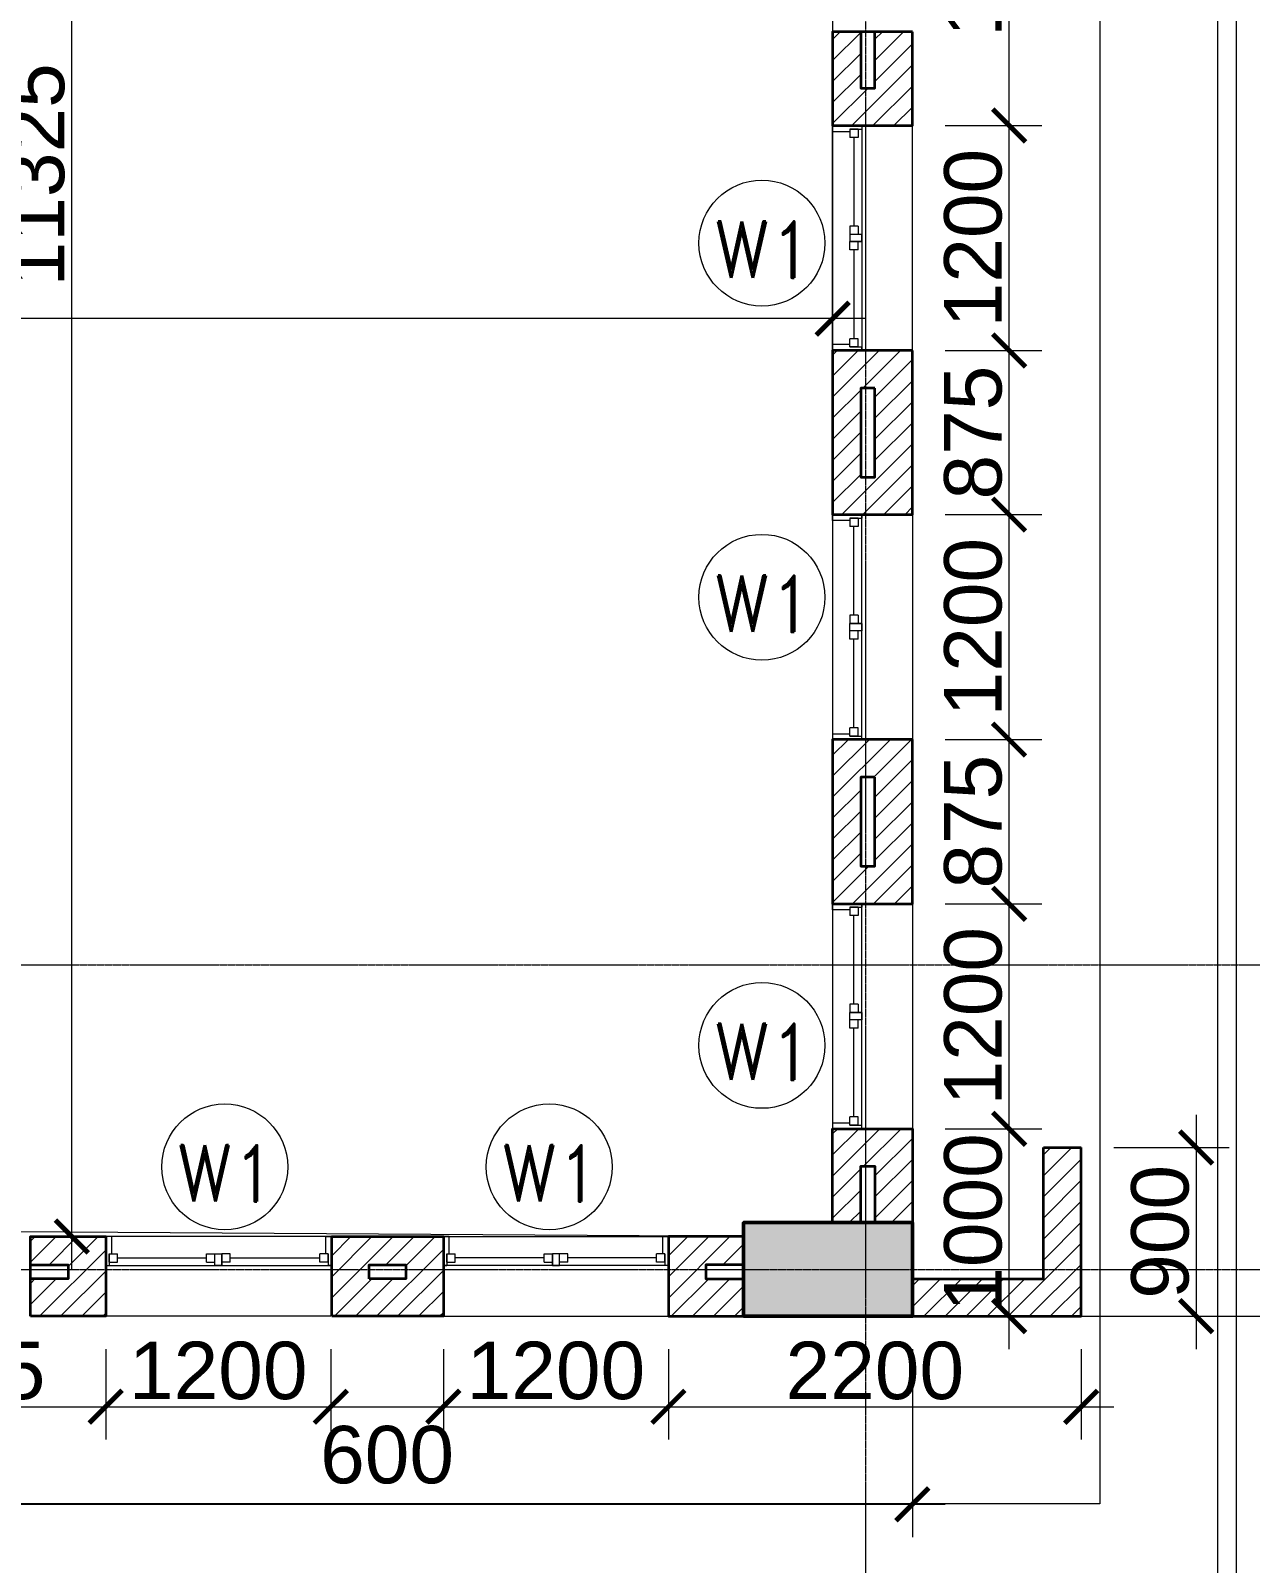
# Model space of a CAD drawing. Header units: millimetres. Extents: x 0 to 147381, y 0 to 170318.
# Drawn here: x 119935 to 126437, y 42970 to 51144 of the extents above; entities that cross this region are included whole.
import ezdxf
from ezdxf.enums import TextEntityAlignment as Align

# ---------------------------------------------------------------- set-up
doc = ezdxf.new("R2010")
doc.units = ezdxf.units.MM
doc.linetypes.add('Center', pattern=[29.999999, 12, -6, 6, -6])
doc.linetypes.add('Grid Line', pattern=[22.225, 12.7, -3.175, 3.175, -3.175])
for name, color, linetype, lineweight in [('AR_STR', 7, 'Continuous', 15), ('AR_WALL_HATCH', 23, 'Continuous', 5), ('ARCH NEW DESIGN STEP HATCH', 21, 'Continuous', 35), ('ARCH PATHWAY', 30, 'Continuous', 13), ('Arch_Dim', 7, 'Continuous', 25), ('Arch_DW_No', 5, 'Continuous', 15), ('ARCH_WALL', 1, 'Continuous', 35), ('Arch_Window', 140, 'Continuous', 9), ('LA- LINE 1', 41, 'Continuous', 25), ('S-GRID', 8, 'Continuous', 9), ('STR COL.', 1, 'Continuous', 50)]:
    doc.layers.add(name, color=color, linetype=linetype, lineweight=lineweight)
for name, color, linetype, lineweight, true_color in [('ARCH RCC HATCH', 253, 'Center', 9, 0x9c9c9c), ('BUILDING LEVEL', 1, 'Continuous', 18, 0xf50000), ('S-COLS_HATCH', 252, 'Continuous', 9, 0x8a8a8a)]:
    doc.layers.add(name, color=color, linetype=linetype, lineweight=lineweight, true_color=true_color)
doc.styles.add('DIM', font='arial.ttf')
doc.styles.add('DIM_100', font='romand.shx', dxfattribs={"width": 0.9})
doc.styles.add('SIZE', font='romans.shx', dxfattribs={"width": 0.75, "height": 200})
doc.dimstyles.new('DIM- 175', dxfattribs={"dimscale": 175, "dimtxt": 1.75, "dimasz": 1, "dimexe": 1, "dimexo": 1, "dimgap": 0.2, "dimtad": 1, "dimdec": 0, "dimrnd": 5, "dimzin": 0, "dimdsep": 46, "dimtxsty": 'DIM', "dimblk": 'ARCHTICK', "dimcen": 0, "dimdle": 1, "dimclrd": 3, "dimclre": 5, "dimclrt": 3, "dimadec": 0, "dimazin": 0, "dimtfac": 1, "dimtdec": 0, "dimtofl": 0, "dimtmove": 2, "dimatfit": 3, "dimfxl": 1, "dimtolj": 1, "dimtzin": 0, "dimlwd": 13, "dimlwe": 15, "dimarcsym": 0})
pattern_1 = [(45, (38875.17, -0.064), (-56.1266, 56.1266), [])]

# ---------------------------------------------------------------- blocks, each defined once
blk = doc.blocks.new('A$C59E872DE')
at = {"layer": 'S-GRID', "linetype": 'Grid Line', "ltscale": 0.5}
for p, q in [((86690, 89720.3), (86690, -4357.6)), ((-6964.1, 1625), (94404.8, 1625)), ((-6964.1, 0), (94404.8, 0))]:
    blk.add_line(p, q, dxfattribs=at)
blk = doc.blocks.new('DW')
at = {"color": 9}
blk.add_circle((0, 0), 671, dxfattribs=at)
at = {"style": 'SIZE', "width": 0.8}
blk.add_attdef('W7', text='', height=500, dxfattribs=at).set_placement((5, -289), align=Align.CENTER)
blk = doc.blocks.new('A$C67F13116')
at = {"layer": 'AR_WALL_HATCH', "ltscale": 500}
h = blk.add_hatch(dxfattribs=at)
h.set_pattern_fill('ANSI31', color=256, scale=25)
h.set_pattern_definition(pattern_1)
h.paths.add_polyline_path([(38875.2, 6849.9), (38675.2, 6849.9), (38675.2, 6549.9), (38600.2, 6549.9), (38600.2, 6849.9), (38450.2, 6849.9), (38450.2, 6349.9), (38875.2, 6349.9)])
h = blk.add_hatch(dxfattribs=at)
h.set_pattern_fill('ANSI31', color=256, scale=25)
h.set_pattern_definition(pattern_1)
h.paths.add_polyline_path([(38875.2, 5149.9), (38450.2, 5149.9), (38450.2, 4274.9), (38875.2, 4274.9)])
h.paths.add_polyline_path([(38675.2, 4949.9), (38675.2, 4474.9), (38600.2, 4474.9), (38600.2, 4949.9)], flags=16)
h = blk.add_hatch(dxfattribs=at)
h.set_pattern_fill('ANSI31', color=256, scale=25)
h.set_pattern_definition(pattern_1)
h.paths.add_polyline_path([(38875.2, 3074.9), (38450.2, 3074.9), (38450.2, 2199.9), (38875.2, 2199.9)])
h.paths.add_polyline_path([(38675.2, 2399.9), (38600.2, 2399.9), (38600.2, 2874.9), (38675.2, 2874.9)], flags=16)
h = blk.add_hatch(dxfattribs=at)
h.set_pattern_fill('ANSI31', color=256, scale=25)
h.set_pattern_definition(pattern_1)
h.paths.add_polyline_path([(38875.2, 999.9), (38450.2, 999.9), (38450.2, 499.9), (38600.2, 499.9), (38600.2, 799.9), (38675.2, 799.9), (38675.2, 499.9), (38875.2, 499.9)])
h = blk.add_hatch(dxfattribs=at)
h.set_pattern_fill('ANSI31', color=256, scale=25)
h.set_pattern_definition(pattern_1)
h.paths.add_polyline_path([(39775.2, 899.9), (39575.2, 899.9), (39575.2, 199.9), (38875.2, 199.9), (38875.2, -0.1), (39775.2, -0.1)])
h = blk.add_hatch(dxfattribs=at)
h.set_pattern_fill('ANSI31', color=256, scale=25)
h.set_pattern_definition(pattern_1)
h.paths.add_polyline_path([(34575.2, 424.9), (34175.2, 424.9), (34175.2, 274.9), (34375.2, 274.9), (34375.2, 199.9), (34175.2, 199.9), (34175.2, -0.1), (34575.2, -0.1)])
h = blk.add_hatch(dxfattribs=at)
h.set_pattern_fill('ANSI31', color=256, scale=25)
h.set_pattern_definition(pattern_1)
h.paths.add_polyline_path([(36375.2, 424.9), (35780.2, 424.9), (35780.2, -0.1), (36375.2, -0.1)])
h.paths.add_polyline_path([(36175.2, 199.9), (35980.2, 199.9), (35980.2, 274.9), (36175.2, 274.9)], flags=16)
h = blk.add_hatch(dxfattribs=at)
h.set_pattern_fill('ANSI31', color=256, scale=25)
h.set_pattern_definition(pattern_1)
h.paths.add_polyline_path([(37975.2, 199.9), (37775.2, 199.9), (37775.2, 274.9), (37975.2, 274.9), (37975.2, 424.9), (37575.2, 424.9), (37575.2, -0.1), (37975.2, -0.1)])
at = {"layer": 'ARCH_WALL'}
for points in [[(38875, 6850), (38450, 6850), (38450, 6350), (38875, 6350)], [(38675, 6850), (38600, 6850), (38600, 6550), (38675, 6550)], [(38875, 5150), (38450, 5150), (38450, 4275), (38875, 4275)], [(38675, 4950), (38600, 4950), (38600, 4475), (38675, 4475)], [(38875, 3075), (38450, 3075), (38450, 2200), (38875, 2200)], [(38675, 2875), (38600, 2875), (38600, 2400), (38675, 2400)], [(38875, 500), (38450, 500), (38450, 1000), (38875, 1000)], [(38675, 500), (38600, 500), (38600, 800), (38675, 800)], [(34175, 0), (34175, 425), (34575, 425), (34575, 0)], [(35780, 0), (35780, 425), (36375, 425), (36375, 0)], [(37975, 0), (37975, 425), (37575, 425), (37575, 0)], [(34175, 200), (34175, 275), (34375, 275), (34375, 200)], [(35980, 200), (35980, 275), (36175, 275), (36175, 200)], [(37975, 200), (37975, 275), (37775, 275), (37775, 200)]]:
    blk.add_lwpolyline(points, close=True, dxfattribs=at)
for points in [[(38875, 0), (39775, 0), (39775, 900)], [(38875, 200), (39575, 200), (39575, 900)], [(39575, 900), (39775, 900)]]:
    blk.add_lwpolyline(points, dxfattribs=at)
at = {"layer": 'Arch_Window'}
for p, q in [((38450, 5150), (38450, 6350)), ((38450, 6318.3), (38450, 6350)), ((38450, 6318.3), (38541.6, 6318.3)), ((38541.6, 6331), (38541.6, 6286.5)), ((38586, 6331), (38541.6, 6331)), ((38541.6, 6331), (38541.6, 6318.3)), ((38541.6, 6331), (38605, 6331)), ((38586, 6331), (38586, 6286.5)), ((38605, 6350), (38605, 5150)), ((38875, 5150), (38875, 6350)), ((38586, 6286.5), (38541.6, 6286.5)), ((38563.8, 6286.5), (38563.8, 5813.5)), ((38541.6, 5813.5), (38541.6, 5769.1)), ((38586, 5813.5), (38541.6, 5813.5)), ((38586, 5813.5), (38586, 5769.1)), ((38586, 5769.1), (38541.6, 5769.1)), ((38541.6, 5769.1), (38541.6, 5731)), ((38605.1, 5769.1), (38541.6, 5769.1)), ((38541.6, 5769.1), (38541.6, 5731)), ((38605.1, 5769.1), (38541.6, 5769.1)), ((38541.6, 5769.1), (38541.6, 5769.1)), ((38541.6, 5769.1), (38541.6, 5731)), ((38605.1, 5769.1), (38541.6, 5769.1)), ((38586, 5731), (38541.6, 5731)), ((38541.6, 5686.5), (38541.6, 5731)), ((38605.1, 5731), (38541.6, 5731)), ((38541.6, 5731), (38605.1, 5731)), ((38541.6, 5731), (38541.6, 5731)), ((38605.1, 5731), (38541.6, 5731)), ((38586, 5686.5), (38586, 5731)), ((38605.1, 5769.1), (38605.1, 5731)), ((38605.1, 5731), (38605.1, 5769.1)), ((38605.1, 5731), (38605.1, 5769.1)), ((38605.1, 5769.1), (38605.1, 5769.1)), ((38605.1, 5731), (38605.1, 5731)), ((38586, 5686.5), (38541.6, 5686.5)), ((38563.8, 5686.5), (38563.8, 5213.5)), ((38450, 5181.8), (38450, 5150)), ((38541.6, 5181.8), (38450, 5181.8)), ((38586, 5213.5), (38541.6, 5213.5)), ((38541.6, 5169.1), (38541.6, 5213.5)), ((38586, 5169.1), (38541.6, 5169.1)), ((38541.6, 5169.1), (38605, 5169.1)), ((38586, 5169.1), (38586, 5213.5)), ((38605, 5150), (38605, 5169.1)), ((38450, 4275), (38450, 3075)), ((38450, 4243.3), (38450, 4275)), ((38541.6, 4256), (38541.6, 4211.5)), ((38586, 4256), (38541.6, 4256)), ((38541.6, 4256), (38605, 4256)), ((38586, 4256), (38586, 4211.5)), ((38605, 3075), (38605, 4275)), ((38605, 4275), (38605, 4256)), ((38875, 4275), (38875, 3075)), ((38541.6, 4243.3), (38450, 4243.3)), ((38586, 4211.5), (38541.6, 4211.5)), ((38563.8, 3738.5), (38563.8, 4211.5)), ((38541.6, 3738.5), (38541.6, 3694.1)), ((38586, 3738.5), (38541.6, 3738.5)), ((38586, 3694.1), (38541.6, 3694.1)), ((38605.1, 3694.1), (38541.6, 3694.1)), ((38541.6, 3656), (38541.6, 3694.1)), ((38541.6, 3656), (38541.6, 3694.1)), ((38541.6, 3694.1), (38605.1, 3694.1)), ((38541.6, 3656), (38541.6, 3694.1)), ((38541.6, 3694.1), (38541.6, 3694.1)), ((38605.1, 3694.1), (38541.6, 3694.1)), ((38586, 3738.5), (38586, 3694.1)), ((38605.1, 3656), (38605.1, 3694.1)), ((38605.1, 3694.1), (38605.1, 3656)), ((38605.1, 3694.1), (38605.1, 3694.1)), ((38605.1, 3694.1), (38605.1, 3656)), ((38586, 3656), (38541.6, 3656)), ((38541.6, 3611.5), (38541.6, 3656)), ((38605.1, 3656), (38541.6, 3656)), ((38605.1, 3656), (38541.6, 3656)), ((38541.6, 3656), (38541.6, 3656)), ((38605.1, 3656), (38541.6, 3656)), ((38586, 3611.5), (38541.6, 3611.5)), ((38563.8, 3138.5), (38563.8, 3611.5)), ((38586, 3611.5), (38586, 3656)), ((38605.1, 3656), (38605.1, 3656)), ((38450, 3106.8), (38450, 3075)), ((38450, 3106.8), (38541.6, 3106.8)), ((38586, 3138.5), (38541.6, 3138.5)), ((38541.6, 3094.1), (38541.6, 3138.5)), ((38541.6, 3094.1), (38541.6, 3106.8)), ((38586, 3094.1), (38586, 3138.5)), ((38586, 3094.1), (38541.6, 3094.1)), ((38541.6, 3094.1), (38605, 3094.1)), ((38450, 2200), (38450, 1000)), ((38450, 2168.3), (38450, 2200)), ((38541.6, 2168.3), (38450, 2168.3)), ((38541.6, 2181), (38541.6, 2136.5)), ((38586, 2181), (38541.6, 2181)), ((38541.6, 2181), (38605, 2181)), ((38586, 2136.5), (38541.6, 2136.5)), ((38563.8, 1663.5), (38563.8, 2136.5)), ((38586, 2181), (38586, 2136.5)), ((38605, 1000), (38605, 2200)), ((38605, 2200), (38605, 2181)), ((38875, 2200), (38875, 1000)), ((38541.6, 1663.5), (38541.6, 1619.1)), ((38586, 1663.5), (38541.6, 1663.5)), ((38586, 1663.5), (38586, 1619.1)), ((38586, 1619.1), (38541.6, 1619.1)), ((38605.1, 1619.1), (38541.6, 1619.1)), ((38541.6, 1581), (38541.6, 1619.1)), ((38541.6, 1581), (38541.6, 1619.1)), ((38541.6, 1619.1), (38605.1, 1619.1)), ((38541.6, 1581), (38541.6, 1619.1)), ((38541.6, 1619.1), (38541.6, 1619.1)), ((38605.1, 1619.1), (38541.6, 1619.1)), ((38586, 1581), (38541.6, 1581)), ((38541.6, 1536.5), (38541.6, 1581)), ((38605.1, 1581), (38541.6, 1581)), ((38605.1, 1581), (38541.6, 1581)), ((38541.6, 1581), (38541.6, 1581)), ((38605.1, 1581), (38541.6, 1581)), ((38586, 1536.5), (38586, 1581)), ((38605.1, 1581), (38605.1, 1619.1)), ((38605.1, 1619.1), (38605.1, 1581)), ((38605.1, 1619.1), (38605.1, 1619.1)), ((38605.1, 1619.1), (38605.1, 1581)), ((38605.1, 1581), (38605.1, 1581)), ((38586, 1536.5), (38541.6, 1536.5)), ((38563.8, 1063.5), (38563.8, 1536.5)), ((38586, 1063.5), (38541.6, 1063.5)), ((38541.6, 1019.1), (38541.6, 1063.5)), ((38586, 1019.1), (38586, 1063.5)), ((38450, 1031.8), (38450, 1000)), ((38450, 1031.8), (38541.6, 1031.8)), ((38541.6, 1019.1), (38541.6, 1031.8)), ((38586, 1019.1), (38541.6, 1019.1)), ((38541.6, 1019.1), (38605, 1019.1)), ((35775, 425), (34575, 425)), ((34606.8, 425), (34575, 425)), ((34606.8, 425), (34606.8, 333.5)), ((35748.3, 425), (35780, 425)), ((35748.3, 333.5), (35748.3, 425)), ((36375, 425), (37575, 425)), ((36406.8, 425), (36375, 425)), ((36406.8, 333.5), (36406.8, 425)), ((37543.3, 425), (37575, 425)), ((37543.3, 425), (37543.3, 333.5)), ((34594.1, 333.5), (34638.5, 333.5)), ((34594.1, 289), (34594.1, 333.5)), ((34594.1, 333.5), (34606.8, 333.5)), ((34594.1, 333.5), (34594.1, 270)), ((34638.5, 289), (34638.5, 333.5)), ((35111.5, 333.5), (35156, 333.5)), ((35111.5, 289), (35111.5, 333.5)), ((35156, 289), (35156, 333.5)), ((35156, 333.5), (35194.1, 333.5)), ((35156, 270), (35156, 333.5)), ((35156, 333.5), (35194.1, 333.5)), ((35156, 270), (35156, 333.5)), ((35156, 333.5), (35156, 333.5)), ((35156, 333.5), (35194.1, 333.5)), ((35156, 270), (35156, 333.5)), ((35194.1, 289), (35194.1, 333.5)), ((35238.5, 333.5), (35194.1, 333.5)), ((35194.1, 270), (35194.1, 333.5)), ((35194.1, 333.5), (35194.1, 270)), ((35194.1, 333.5), (35194.1, 333.5)), ((35194.1, 270), (35194.1, 333.5)), ((35238.5, 289), (35238.5, 333.5)), ((35716.5, 289), (35716.5, 333.5)), ((35761, 333.5), (35716.5, 333.5)), ((35761, 289), (35761, 333.5)), ((35761, 333.5), (35761, 270)), ((36394.1, 333.5), (36438.5, 333.5)), ((36394.1, 289), (36394.1, 333.5)), ((36394.1, 333.5), (36394.1, 270)), ((36438.5, 289), (36438.5, 333.5)), ((36911.5, 333.5), (36956, 333.5)), ((36911.5, 289), (36911.5, 333.5)), ((36956, 289), (36956, 333.5)), ((36956, 270), (36956, 333.5)), ((36994.1, 333.5), (36956, 333.5)), ((36994.1, 333.5), (36956, 333.5)), ((36956, 333.5), (36956, 270)), ((36994.1, 333.5), (36956, 333.5)), ((36956, 333.5), (36956, 333.5)), ((36956, 270), (36956, 333.5)), ((36994.1, 289), (36994.1, 333.5)), ((37038.5, 333.5), (36994.1, 333.5)), ((36994.1, 270), (36994.1, 333.5)), ((36994.1, 270), (36994.1, 333.5)), ((36994.1, 333.5), (36994.1, 333.5)), ((36994.1, 270), (36994.1, 333.5)), ((37038.5, 289), (37038.5, 333.5)), ((37511.5, 289), (37511.5, 333.5)), ((37556, 333.5), (37511.5, 333.5)), ((37556, 333.5), (37543.3, 333.5)), ((37556, 289), (37556, 333.5)), ((37556, 333.5), (37556, 270)), ((34575, 270), (35775, 270)), ((34594.1, 289), (34638.5, 289)), ((34638.5, 311.2), (35111.5, 311.2)), ((35111.5, 289), (35156, 289)), ((35156, 270), (35194.1, 270)), ((35194.1, 270), (35156, 270)), ((35194.1, 270), (35156, 270)), ((35156, 270), (35156, 270)), ((35238.5, 289), (35194.1, 289)), ((35194.1, 270), (35194.1, 270)), ((35238.5, 311.2), (35711.5, 311.2)), ((35761, 289), (35716.5, 289)), ((35780, 270), (35761, 270)), ((37575, 270), (36375, 270)), ((36375, 270), (36394.1, 270)), ((36394.1, 289), (36438.5, 289)), ((36911.5, 311.2), (36438.5, 311.2)), ((36911.5, 289), (36956, 289)), ((36994.1, 270), (36956, 270)), ((36956, 270), (36994.1, 270)), ((36956, 270), (36956, 270)), ((36956, 270), (36994.1, 270)), ((37038.5, 289), (36994.1, 289)), ((36994.1, 270), (36994.1, 270)), ((37511.5, 311.2), (37038.5, 311.2)), ((37556, 289), (37511.5, 289)), ((35775, 0), (34575, 0)), ((36375, 0), (37575, 0))]:
    blk.add_line(p, q, dxfattribs=at)
blk = doc.blocks.new('_ArchTick')
at = {"color": 0, "linetype": 'ByBlock', "const_width": 0.15}
blk.add_lwpolyline([(-0.5, -0.5), (0.5, 0.5)], dxfattribs=at)
blk = doc.blocks.new('*D463')
at = {"layer": 'Arch_Dim', "color": 5, "lineweight": 15, "transparency": 16777216}
for p, q in [((111634.7, 44113), (111634.7, 43110.1)), ((124634.7, 44113), (124634.7, 43110.1))]:
    blk.add_line(p, q, dxfattribs=at)
at = {"layer": 'Arch_Dim', "color": 3, "lineweight": 13, "transparency": 16777216}
blk.add_line((111459.7, 43285.1), (124809.7, 43285.1), dxfattribs=at)
at = {"layer": 'Defpoints', "color": 0, "linetype": 'Continuous', "transparency": 16777216}
for p in [(111634.7, 44288), (124634.7, 44288), (124634.7, 43285.1)]:
    blk.add_point(p, dxfattribs=at)
at = {"layer": 'Arch_Dim', "color": 3, "linetype": 'Continuous', "lineweight": 13, "transparency": 16777216, "xscale": 175, "yscale": 175, "zscale": 175, "rotation": 180}
blk.add_blockref('_ArchTick', (111634.7, 43285.1), dxfattribs=at)
at = {"layer": 'Arch_Dim', "color": 3, "linetype": 'Continuous', "lineweight": 13, "transparency": 16777216, "xscale": 175, "yscale": 175, "zscale": 175}
blk.add_blockref('_ArchTick', (124634.7, 43285.1), dxfattribs=at)
at = {"layer": 'Arch_Dim', "color": 3, "linetype": 'Continuous', "transparency": 16777216, "insert": (118134.7, 43476.6), "char_height": 306.25, "attachment_point": 5, "style": 'DIM'}
blk.add_mtext('\\A1;13000', dxfattribs=at)
blk = doc.blocks.new('*D480')
at = {"layer": 'Arch_Dim', "color": 3, "lineweight": 13, "transparency": 16777216}
blk.add_line((120154.2, 44538), (120154.2, 56213), dxfattribs=at)
at = {"layer": 'Arch_Dim', "color": 5, "lineweight": 15, "transparency": 16777216}
for p, q in [((120759.7, 56038), (119979.2, 56038)), ((120759.7, 44713), (119979.2, 44713))]:
    blk.add_line(p, q, dxfattribs=at)
at = {"layer": 'Defpoints', "color": 0, "linetype": 'Continuous', "transparency": 16777216}
for p in [(120154.2, 56038), (120934.7, 56038), (120934.7, 44713)]:
    blk.add_point(p, dxfattribs=at)
at = {"layer": 'Arch_Dim', "color": 3, "linetype": 'Continuous', "lineweight": 13, "transparency": 16777216, "xscale": 175, "yscale": 175, "zscale": 175}
for p, rotation in [((120154.2, 56038), 90), ((120154.2, 44713), 270)]:
    blk.add_blockref('_ArchTick', p, dxfattribs=dict(at, rotation=rotation))
at = {"layer": 'Arch_Dim', "color": 3, "linetype": 'Continuous', "transparency": 16777216, "insert": (119962.7, 50375.5), "char_height": 306.25, "attachment_point": 5, "rotation": 90, "style": 'DIM'}
blk.add_mtext('\\A1;11325', dxfattribs=at)
blk = doc.blocks.new('*D481')
at = {"layer": 'Arch_Dim', "color": 5, "lineweight": 15, "transparency": 16777216}
for p, q in [((101709.7, 49175.5), (101709.7, 49783.6)), ((124209.7, 49175.5), (124209.7, 49783.6))]:
    blk.add_line(p, q, dxfattribs=at)
at = {"layer": 'Arch_Dim', "color": 3, "lineweight": 13, "transparency": 16777216}
blk.add_line((124384.7, 49608.6), (101534.7, 49608.6), dxfattribs=at)
at = {"layer": 'Defpoints', "color": 0, "linetype": 'Continuous', "transparency": 16777216}
for p in [(101709.7, 49608.6), (101709.7, 49000.5), (124209.7, 49000.5)]:
    blk.add_point(p, dxfattribs=at)
at = {"layer": 'Arch_Dim', "color": 3, "linetype": 'Continuous', "lineweight": 13, "transparency": 16777216, "xscale": 175, "yscale": 175, "zscale": 175, "rotation": 180}
blk.add_blockref('_ArchTick', (101709.7, 49608.6), dxfattribs=at)
at = {"layer": 'Arch_Dim', "color": 3, "linetype": 'Continuous', "lineweight": 13, "transparency": 16777216, "xscale": 175, "yscale": 175, "zscale": 175}
blk.add_blockref('_ArchTick', (124209.7, 49608.6), dxfattribs=at)
at = {"layer": 'Arch_Dim', "color": 3, "linetype": 'Continuous', "transparency": 16777216, "insert": (112959.7, 49799.9), "char_height": 306.25, "attachment_point": 5, "style": 'DIM'}
blk.add_mtext('\\A1;22500', dxfattribs=at)
blk = doc.blocks.new('*D485')
at = {"layer": 'Arch_Dim', "color": 3, "lineweight": 13, "transparency": 16777216}
blk.add_line((126870.1, 60162.5), (126870.1, 44113), dxfattribs=at)
at = {"layer": 'Arch_Dim', "color": 5, "lineweight": 15, "transparency": 16777216}
for p, q in [((124809.7, 59987.5), (127045.1, 59987.5)), ((124809.7, 44288), (127045.1, 44288))]:
    blk.add_line(p, q, dxfattribs=at)
at = {"layer": 'Defpoints', "color": 0, "linetype": 'Continuous', "transparency": 16777216}
for p in [(124634.7, 59987.5), (124634.7, 44288), (126870.1, 44288)]:
    blk.add_point(p, dxfattribs=at)
at = {"layer": 'Arch_Dim', "color": 3, "linetype": 'Continuous', "lineweight": 13, "transparency": 16777216, "xscale": 175, "yscale": 175, "zscale": 175}
for p, rotation in [((126870.1, 59987.5), 90), ((126870.1, 44288), 270)]:
    blk.add_blockref('_ArchTick', p, dxfattribs=dict(at, rotation=rotation))
at = {"layer": 'Arch_Dim', "color": 3, "linetype": 'Continuous', "transparency": 16777216, "insert": (126678.7, 52137.7), "char_height": 306.25, "attachment_point": 5, "rotation": 90, "style": 'DIM'}
blk.add_mtext('\\A1;15700', dxfattribs=at)
blk = doc.blocks.new('A$C38A24FCE')
at = {"layer": 'S-COLS_HATCH'}
blk.add_hatch(color=256, dxfattribs=at).paths.add_polyline_path([(-650, -1875), (-650, -1375), (250, -1375), (250, -1875)], flags=0)
at = {"layer": 'STR COL.'}
blk.add_lwpolyline([(-650, -1875), (-650, -1375), (250, -1375), (250, -1875)], close=True, dxfattribs=at)
blk = doc.blocks.new('*D716')
at = {"layer": 'Arch_Dim', "color": 5, "lineweight": 15, "transparency": 16777216}
for p, q in [((118739.7, 44113), (118739.7, 43630.6)), ((120334.7, 44113), (120334.7, 43630.6))]:
    blk.add_line(p, q, dxfattribs=at)
at = {"layer": 'Arch_Dim', "color": 3, "lineweight": 13, "transparency": 16777216}
blk.add_line((118564.7, 43805.6), (120509.7, 43805.6), dxfattribs=at)
at = {"layer": 'Defpoints', "color": 0, "linetype": 'Continuous', "transparency": 16777216}
for p in [(118739.7, 44288), (120334.7, 44288), (120334.7, 43805.6)]:
    blk.add_point(p, dxfattribs=at)
at = {"layer": 'Arch_Dim', "color": 3, "linetype": 'Continuous', "lineweight": 13, "transparency": 16777216, "xscale": 175, "yscale": 175, "zscale": 175, "rotation": 180}
blk.add_blockref('_ArchTick', (118739.7, 43805.6), dxfattribs=at)
at = {"layer": 'Arch_Dim', "color": 3, "linetype": 'Continuous', "lineweight": 13, "transparency": 16777216, "xscale": 175, "yscale": 175, "zscale": 175}
blk.add_blockref('_ArchTick', (120334.7, 43805.6), dxfattribs=at)
at = {"layer": 'Arch_Dim', "color": 3, "linetype": 'Continuous', "transparency": 16777216, "insert": (119537.2, 43997), "char_height": 306.25, "attachment_point": 5, "style": 'DIM'}
blk.add_mtext('\\A1;1595', dxfattribs=at)
blk = doc.blocks.new('*D717')
at = {"layer": 'Arch_Dim', "color": 5, "lineweight": 15, "transparency": 16777216}
for p, q in [((120334.7, 44113), (120334.7, 43630.6)), ((121534.7, 44113), (121534.7, 43630.6))]:
    blk.add_line(p, q, dxfattribs=at)
at = {"layer": 'Arch_Dim', "color": 3, "lineweight": 13, "transparency": 16777216}
blk.add_line((120159.7, 43805.6), (121709.7, 43805.6), dxfattribs=at)
at = {"layer": 'Defpoints', "color": 0, "linetype": 'Continuous', "transparency": 16777216}
for p in [(120334.7, 44288), (121534.7, 44288), (121534.7, 43805.6)]:
    blk.add_point(p, dxfattribs=at)
at = {"layer": 'Arch_Dim', "color": 3, "linetype": 'Continuous', "lineweight": 13, "transparency": 16777216, "xscale": 175, "yscale": 175, "zscale": 175, "rotation": 180}
blk.add_blockref('_ArchTick', (120334.7, 43805.6), dxfattribs=at)
at = {"layer": 'Arch_Dim', "color": 3, "linetype": 'Continuous', "lineweight": 13, "transparency": 16777216, "xscale": 175, "yscale": 175, "zscale": 175}
blk.add_blockref('_ArchTick', (121534.7, 43805.6), dxfattribs=at)
at = {"layer": 'Arch_Dim', "color": 3, "linetype": 'Continuous', "transparency": 16777216, "insert": (120934.7, 43997), "char_height": 306.25, "attachment_point": 5, "style": 'DIM'}
blk.add_mtext('\\A1;1200', dxfattribs=at)
blk = doc.blocks.new('*D718')
at = {"layer": 'Arch_Dim', "color": 5, "lineweight": 15, "transparency": 16777216}
for p, q in [((121534.7, 44113), (121534.7, 43630.6)), ((122134.7, 44113), (122134.7, 43630.6))]:
    blk.add_line(p, q, dxfattribs=at)
at = {"layer": 'Arch_Dim', "color": 3, "lineweight": 13, "transparency": 16777216}
blk.add_line((121359.7, 43805.6), (122309.7, 43805.6), dxfattribs=at)
at = {"layer": 'Defpoints', "color": 0, "linetype": 'Continuous', "transparency": 16777216}
for p in [(121534.7, 44288), (122134.7, 44288), (122134.7, 43805.6)]:
    blk.add_point(p, dxfattribs=at)
at = {"layer": 'Arch_Dim', "color": 3, "linetype": 'Continuous', "lineweight": 13, "transparency": 16777216, "xscale": 175, "yscale": 175, "zscale": 175, "rotation": 180}
blk.add_blockref('_ArchTick', (121534.7, 43805.6), dxfattribs=at)
at = {"layer": 'Arch_Dim', "color": 3, "linetype": 'Continuous', "lineweight": 13, "transparency": 16777216, "xscale": 175, "yscale": 175, "zscale": 175}
blk.add_blockref('_ArchTick', (122134.7, 43805.6), dxfattribs=at)
at = {"layer": 'Arch_Dim', "color": 3, "linetype": 'Continuous', "transparency": 16777216, "insert": (121834.7, 43547.9), "char_height": 306.25, "attachment_point": 5, "style": 'DIM'}
blk.add_mtext('\\A1;600', dxfattribs=at)
blk = doc.blocks.new('*D719')
at = {"layer": 'Arch_Dim', "color": 5, "lineweight": 15, "transparency": 16777216}
for p, q in [((122134.7, 44113), (122134.7, 43630.6)), ((123334.7, 44113), (123334.7, 43630.6))]:
    blk.add_line(p, q, dxfattribs=at)
at = {"layer": 'Arch_Dim', "color": 3, "lineweight": 13, "transparency": 16777216}
blk.add_line((121959.7, 43805.6), (123509.7, 43805.6), dxfattribs=at)
at = {"layer": 'Defpoints', "color": 0, "linetype": 'Continuous', "transparency": 16777216}
for p in [(122134.7, 44288), (123334.7, 44288), (123334.7, 43805.6)]:
    blk.add_point(p, dxfattribs=at)
at = {"layer": 'Arch_Dim', "color": 3, "linetype": 'Continuous', "lineweight": 13, "transparency": 16777216, "xscale": 175, "yscale": 175, "zscale": 175, "rotation": 180}
blk.add_blockref('_ArchTick', (122134.7, 43805.6), dxfattribs=at)
at = {"layer": 'Arch_Dim', "color": 3, "linetype": 'Continuous', "lineweight": 13, "transparency": 16777216, "xscale": 175, "yscale": 175, "zscale": 175}
blk.add_blockref('_ArchTick', (123334.7, 43805.6), dxfattribs=at)
at = {"layer": 'Arch_Dim', "color": 3, "linetype": 'Continuous', "transparency": 16777216, "insert": (122734.7, 43997), "char_height": 306.25, "attachment_point": 5, "style": 'DIM'}
blk.add_mtext('\\A1;1200', dxfattribs=at)
blk = doc.blocks.new('*D720')
at = {"layer": 'Arch_Dim', "color": 5, "lineweight": 15, "transparency": 16777216}
for p, q in [((123334.7, 44113), (123334.7, 43630.6)), ((125534.7, 44113), (125534.7, 43630.6))]:
    blk.add_line(p, q, dxfattribs=at)
at = {"layer": 'Arch_Dim', "color": 3, "lineweight": 13, "transparency": 16777216}
blk.add_line((123159.7, 43805.6), (125709.7, 43805.6), dxfattribs=at)
at = {"layer": 'Defpoints', "color": 0, "linetype": 'Continuous', "transparency": 16777216}
for p in [(123334.7, 44288), (125534.7, 44288), (125534.7, 43805.6)]:
    blk.add_point(p, dxfattribs=at)
at = {"layer": 'Arch_Dim', "color": 3, "linetype": 'Continuous', "lineweight": 13, "transparency": 16777216, "xscale": 175, "yscale": 175, "zscale": 175, "rotation": 180}
blk.add_blockref('_ArchTick', (123334.7, 43805.6), dxfattribs=at)
at = {"layer": 'Arch_Dim', "color": 3, "linetype": 'Continuous', "lineweight": 13, "transparency": 16777216, "xscale": 175, "yscale": 175, "zscale": 175}
blk.add_blockref('_ArchTick', (125534.7, 43805.6), dxfattribs=at)
at = {"layer": 'Arch_Dim', "color": 3, "linetype": 'Continuous', "transparency": 16777216, "insert": (124434.7, 43997), "char_height": 306.25, "attachment_point": 5, "style": 'DIM'}
blk.add_mtext('\\A1;2200', dxfattribs=at)
blk = doc.blocks.new('*D732')
at = {"layer": 'BUILDING LEVEL', "color": 3, "lineweight": 13, "transparency": 16777216}
blk.add_line((125150.8, 44113), (125150.8, 45463), dxfattribs=at)
at = {"layer": 'BUILDING LEVEL', "color": 5, "lineweight": 15, "transparency": 16777216}
for p, q in [((124809.7, 45288), (125325.8, 45288)), ((124809.7, 44288), (125325.8, 44288))]:
    blk.add_line(p, q, dxfattribs=at)
at = {"layer": 'Defpoints', "color": 0, "linetype": 'Continuous', "transparency": 16777216}
for p in [(124634.7, 45288), (125150.8, 45288), (124634.7, 44288)]:
    blk.add_point(p, dxfattribs=at)
at = {"layer": 'BUILDING LEVEL', "color": 3, "linetype": 'Continuous', "lineweight": 13, "transparency": 16777216, "xscale": 175, "yscale": 175, "zscale": 175}
for p, rotation in [((125150.8, 45288), 90), ((125150.8, 44288), 270)]:
    blk.add_blockref('_ArchTick', p, dxfattribs=dict(at, rotation=rotation))
at = {"layer": 'BUILDING LEVEL', "color": 3, "linetype": 'Continuous', "transparency": 16777216, "insert": (124959.5, 44788), "char_height": 306.25, "attachment_point": 5, "rotation": 90, "style": 'DIM'}
blk.add_mtext('\\A1;1000', dxfattribs=at)
blk = doc.blocks.new('*D733')
at = {"layer": 'BUILDING LEVEL', "color": 3, "lineweight": 13, "transparency": 16777216}
blk.add_line((126147.9, 45363), (126147.9, 44113), dxfattribs=at)
at = {"layer": 'BUILDING LEVEL', "color": 5, "lineweight": 15, "transparency": 16777216}
for p, q in [((125709.7, 45188), (126322.9, 45188)), ((125709.7, 44288), (126322.9, 44288))]:
    blk.add_line(p, q, dxfattribs=at)
at = {"layer": 'Defpoints', "color": 0, "linetype": 'Continuous', "transparency": 16777216}
for p in [(125534.7, 45188), (125534.7, 44288), (126147.9, 44288)]:
    blk.add_point(p, dxfattribs=at)
at = {"layer": 'BUILDING LEVEL', "color": 3, "linetype": 'Continuous', "lineweight": 13, "transparency": 16777216, "xscale": 175, "yscale": 175, "zscale": 175}
for p, rotation in [((126147.9, 45188), 90), ((126147.9, 44288), 270)]:
    blk.add_blockref('_ArchTick', p, dxfattribs=dict(at, rotation=rotation))
at = {"layer": 'BUILDING LEVEL', "color": 3, "linetype": 'Continuous', "transparency": 16777216, "insert": (125956.5, 44738), "char_height": 306.25, "attachment_point": 5, "rotation": 90, "style": 'DIM'}
blk.add_mtext('\\A1;900', dxfattribs=at)
blk = doc.blocks.new('*D734')
at = {"layer": 'BUILDING LEVEL', "color": 3, "lineweight": 13, "transparency": 16777216}
blk.add_line((125150.8, 45113), (125150.8, 46663), dxfattribs=at)
at = {"layer": 'BUILDING LEVEL', "color": 5, "lineweight": 15, "transparency": 16777216}
for p, q in [((124809.7, 46488), (125325.8, 46488)), ((124809.7, 45288), (125325.8, 45288))]:
    blk.add_line(p, q, dxfattribs=at)
at = {"layer": 'Defpoints', "color": 0, "linetype": 'Continuous', "transparency": 16777216}
for p in [(124634.7, 46488), (125150.8, 46488), (124634.7, 45288)]:
    blk.add_point(p, dxfattribs=at)
at = {"layer": 'BUILDING LEVEL', "color": 3, "linetype": 'Continuous', "lineweight": 13, "transparency": 16777216, "xscale": 175, "yscale": 175, "zscale": 175}
for p, rotation in [((125150.8, 46488), 90), ((125150.8, 45288), 270)]:
    blk.add_blockref('_ArchTick', p, dxfattribs=dict(at, rotation=rotation))
at = {"layer": 'BUILDING LEVEL', "color": 3, "linetype": 'Continuous', "transparency": 16777216, "insert": (124959.5, 45888), "char_height": 306.25, "attachment_point": 5, "rotation": 90, "style": 'DIM'}
blk.add_mtext('\\A1;1200', dxfattribs=at)
blk = doc.blocks.new('*D735')
at = {"layer": 'BUILDING LEVEL', "color": 3, "lineweight": 13, "transparency": 16777216}
blk.add_line((125150.8, 46313), (125150.8, 47538), dxfattribs=at)
at = {"layer": 'BUILDING LEVEL', "color": 5, "lineweight": 15, "transparency": 16777216}
for p, q in [((124809.7, 47363), (125325.8, 47363)), ((124809.7, 46488), (125325.8, 46488))]:
    blk.add_line(p, q, dxfattribs=at)
at = {"layer": 'Defpoints', "color": 0, "linetype": 'Continuous', "transparency": 16777216}
for p in [(124634.7, 47363), (125150.8, 47363), (124634.7, 46488)]:
    blk.add_point(p, dxfattribs=at)
at = {"layer": 'BUILDING LEVEL', "color": 3, "linetype": 'Continuous', "lineweight": 13, "transparency": 16777216, "xscale": 175, "yscale": 175, "zscale": 175}
for p, rotation in [((125150.8, 47363), 90), ((125150.8, 46488), 270)]:
    blk.add_blockref('_ArchTick', p, dxfattribs=dict(at, rotation=rotation))
at = {"layer": 'BUILDING LEVEL', "color": 3, "linetype": 'Continuous', "transparency": 16777216, "insert": (124959.5, 46925.5), "char_height": 306.25, "attachment_point": 5, "rotation": 90, "style": 'DIM'}
blk.add_mtext('\\A1;875', dxfattribs=at)
blk = doc.blocks.new('*D736')
at = {"layer": 'BUILDING LEVEL', "color": 3, "lineweight": 13, "transparency": 16777216}
blk.add_line((125150.8, 47188), (125150.8, 48738), dxfattribs=at)
at = {"layer": 'BUILDING LEVEL', "color": 5, "lineweight": 15, "transparency": 16777216}
for p, q in [((124809.7, 48563), (125325.8, 48563)), ((124809.7, 47363), (125325.8, 47363))]:
    blk.add_line(p, q, dxfattribs=at)
at = {"layer": 'Defpoints', "color": 0, "linetype": 'Continuous', "transparency": 16777216}
for p in [(124634.7, 48563), (125150.8, 48563), (124634.7, 47363)]:
    blk.add_point(p, dxfattribs=at)
at = {"layer": 'BUILDING LEVEL', "color": 3, "linetype": 'Continuous', "lineweight": 13, "transparency": 16777216, "xscale": 175, "yscale": 175, "zscale": 175}
for p, rotation in [((125150.8, 48563), 90), ((125150.8, 47363), 270)]:
    blk.add_blockref('_ArchTick', p, dxfattribs=dict(at, rotation=rotation))
at = {"layer": 'BUILDING LEVEL', "color": 3, "linetype": 'Continuous', "transparency": 16777216, "insert": (124959.5, 47963), "char_height": 306.25, "attachment_point": 5, "rotation": 90, "style": 'DIM'}
blk.add_mtext('\\A1;1200', dxfattribs=at)
blk = doc.blocks.new('*D737')
at = {"layer": 'BUILDING LEVEL', "color": 3, "lineweight": 13, "transparency": 16777216}
blk.add_line((125150.8, 48388), (125150.8, 49613), dxfattribs=at)
at = {"layer": 'BUILDING LEVEL', "color": 5, "lineweight": 15, "transparency": 16777216}
for p, q in [((124809.7, 49438), (125325.8, 49438)), ((124809.7, 48563), (125325.8, 48563))]:
    blk.add_line(p, q, dxfattribs=at)
at = {"layer": 'Defpoints', "color": 0, "linetype": 'Continuous', "transparency": 16777216}
for p in [(124634.7, 49438), (125150.8, 49438), (124634.7, 48563)]:
    blk.add_point(p, dxfattribs=at)
at = {"layer": 'BUILDING LEVEL', "color": 3, "linetype": 'Continuous', "lineweight": 13, "transparency": 16777216, "xscale": 175, "yscale": 175, "zscale": 175}
for p, rotation in [((125150.8, 49438), 90), ((125150.8, 48563), 270)]:
    blk.add_blockref('_ArchTick', p, dxfattribs=dict(at, rotation=rotation))
at = {"layer": 'BUILDING LEVEL', "color": 3, "linetype": 'Continuous', "transparency": 16777216, "insert": (124959.5, 49000.5), "char_height": 306.25, "attachment_point": 5, "rotation": 90, "style": 'DIM'}
blk.add_mtext('\\A1;875', dxfattribs=at)
blk = doc.blocks.new('*D738')
at = {"layer": 'BUILDING LEVEL', "color": 3, "lineweight": 13, "transparency": 16777216}
blk.add_line((125150.8, 49263), (125150.8, 50813), dxfattribs=at)
at = {"layer": 'BUILDING LEVEL', "color": 5, "lineweight": 15, "transparency": 16777216}
for p, q in [((124809.7, 50638), (125325.8, 50638)), ((124809.7, 49438), (125325.8, 49438))]:
    blk.add_line(p, q, dxfattribs=at)
at = {"layer": 'Defpoints', "color": 0, "linetype": 'Continuous', "transparency": 16777216}
for p in [(124634.7, 50638), (125150.8, 50638), (124634.7, 49438)]:
    blk.add_point(p, dxfattribs=at)
at = {"layer": 'BUILDING LEVEL', "color": 3, "linetype": 'Continuous', "lineweight": 13, "transparency": 16777216, "xscale": 175, "yscale": 175, "zscale": 175}
for p, rotation in [((125150.8, 50638), 90), ((125150.8, 49438), 270)]:
    blk.add_blockref('_ArchTick', p, dxfattribs=dict(at, rotation=rotation))
at = {"layer": 'BUILDING LEVEL', "color": 3, "linetype": 'Continuous', "transparency": 16777216, "insert": (124959.5, 50038), "char_height": 306.25, "attachment_point": 5, "rotation": 90, "style": 'DIM'}
blk.add_mtext('\\A1;1200', dxfattribs=at)
blk = doc.blocks.new('*D739')
at = {"layer": 'BUILDING LEVEL', "color": 3, "lineweight": 13, "transparency": 16777216}
blk.add_line((125150.8, 50463), (125150.8, 52713), dxfattribs=at)
at = {"layer": 'BUILDING LEVEL', "color": 5, "lineweight": 15, "transparency": 16777216}
for p, q in [((124809.7, 52538), (125325.8, 52538)), ((124809.7, 50638), (125325.8, 50638))]:
    blk.add_line(p, q, dxfattribs=at)
at = {"layer": 'Defpoints', "color": 0, "linetype": 'Continuous', "transparency": 16777216}
for p in [(124634.7, 52538), (125150.8, 52538), (124634.7, 50638)]:
    blk.add_point(p, dxfattribs=at)
at = {"layer": 'BUILDING LEVEL', "color": 3, "linetype": 'Continuous', "lineweight": 13, "transparency": 16777216, "xscale": 175, "yscale": 175, "zscale": 175}
for p, rotation in [((125150.8, 52538), 90), ((125150.8, 50638), 270)]:
    blk.add_blockref('_ArchTick', p, dxfattribs=dict(at, rotation=rotation))
at = {"layer": 'BUILDING LEVEL', "color": 3, "linetype": 'Continuous', "transparency": 16777216, "insert": (124959.5, 51588), "char_height": 306.25, "attachment_point": 5, "rotation": 90, "style": 'DIM'}
blk.add_mtext('\\A1;1900', dxfattribs=at)
blk = doc.blocks.new('A$C07E93286')
at = {"layer": 'LA- LINE 1', "elevation": 3575.332}
for points in [[(57.2333, -26.2673, 0.252244), (125.7357, 10.6622, 0.174531)], [(115.9375, -1.9606, 0.047597), (125.7948, 10.1858)]]:
    blk.add_lwpolyline(points, format="xyb", dxfattribs=at)
blk = doc.blocks.new('A$C3C7D33BB')
at = {"layer": 'ARCH NEW DESIGN STEP HATCH', "linetype": 'Continuous', "lineweight": 13}
for points in [[(-6591, 2776.9), (-6591, 22622.9)], [(-6691, 2692.1), (-6691, 22522.9)]]:
    blk.add_lwpolyline(points, dxfattribs=at)

msp = doc.modelspace()

# ---------------------------------------------------------------- block references
at = {"layer": 'ARCH RCC HATCH', "linetype": 'Continuous'}
msp.add_blockref('A$C59E872DE', (37694.7, 44538), dxfattribs=at)

# ---------------------------------------------------------------- next in the draw order: block references
at = {"linetype": 'Continuous'}
msp.add_blockref('A$C67F13116', (85759.7, 44288), dxfattribs=at)
at = {"layer": 'AR_STR', "linetype": 'Continuous'}
msp.add_blockref('A$C38A24FCE', (124384.7, 46163), dxfattribs=at)
at = {"layer": 'Arch_DW_No'}
ref = msp.add_blockref('DW', (123832.8, 50011.3), dxfattribs=dict(at, xscale=0.5001481924206014, yscale=0.5001481924206014, zscale=0.5001481924206014, rotation=291.467010438918))
ref.add_attrib('W71', 'W1', dxfattribs={"layer": '0', "height": 300, "style": 'DIM_100', "width": 0.9}).set_placement((123841.9, 49826.7), align=Align.CENTER)
ref = msp.add_blockref('DW', (123832.8, 48122.2), dxfattribs=dict(at, xscale=0.5001481924206014, yscale=0.5001481924206014, zscale=0.5001481924206014, rotation=291.467010438918))
ref.add_attrib('W71', 'W1', dxfattribs={"layer": '0', "height": 300, "style": 'DIM_100', "width": 0.9}).set_placement((123841.9, 47937.6), align=Align.CENTER)
ref = msp.add_blockref('DW', (123832.8, 45732.5), dxfattribs=dict(at, xscale=0.5001481924206014, yscale=0.5001481924206014, zscale=0.5001481924206014, rotation=291.467010438918))
ref.add_attrib('W71', 'W1', dxfattribs={"layer": '0', "height": 300, "style": 'DIM_100', "width": 0.9}).set_placement((123841.9, 45548), align=Align.CENTER)
ref = msp.add_blockref('DW', (120969.2, 45084.7), dxfattribs=dict(at, xscale=0.5001481924206014, yscale=0.5001481924206014, zscale=0.5001481924206014, rotation=291.467010438918))
ref.add_attrib('W71', 'W1', dxfattribs={"layer": '0', "height": 300, "style": 'DIM_100', "width": 0.9}).set_placement((120978.4, 44900.1), align=Align.CENTER)
ref = msp.add_blockref('DW', (122699.1, 45084.7), dxfattribs=dict(at, xscale=0.5001481924206014, yscale=0.5001481924206014, zscale=0.5001481924206014, rotation=291.467010438918))
ref.add_attrib('W71', 'W1', dxfattribs={"layer": '0', "height": 300, "style": 'DIM_100', "width": 0.9}).set_placement((122708.2, 44900.1), align=Align.CENTER)

# ---------------------------------------------------------------- next in the draw order: dimensions: what is measured, and where the dimension line sits
at = {"layer": 'Arch_Dim', "linetype": 'Continuous'}
for base, p1, p2, picture, middle in [((126870.0550162, 44287.9834322), (124634.7233415, 59987.4834323), (124634.7233415, 44287.9834322), '*D485', (126678.6920387, 52137.7334323)), ((120154.2, 56038), (120934.7, 44713), (120934.7, 56038), '*D480', (119962.7, 50375.5))]:
    dim = msp.add_linear_dim(base=base, p1=p1, p2=p2, angle=90, dimstyle='DIM- 175', dxfattribs=at)
    dim.commit()
    dim.dimension.update_dxf_attribs({"geometry": picture, "text_midpoint": middle})
for base, p1, p2, picture, middle in [((101709.7, 49608.6), (124209.7, 49000.5), (101709.7, 49000.5), '*D481', (112959.7, 49799.9)), ((124634.7, 43285.1), (111634.7, 44288), (124634.7, 44288), '*D463', (118134.7, 43476.6)), ((120334.7, 43805.6), (118739.7, 44288), (120334.7, 44288), '*D716', (119537.2, 43997)), ((121534.7, 43805.6), (120334.7, 44288), (121534.7, 44288), '*D717', (120934.7, 43997)), ((123334.7, 43805.6), (122134.7, 44288), (123334.7, 44288), '*D719', (122734.7, 43997)), ((125534.7, 43805.6), (123334.7, 44288), (125534.7, 44288), '*D720', (124434.7, 43997))]:
    dim = msp.add_linear_dim(base=base, p1=p1, p2=p2, dimstyle='DIM- 175', dxfattribs=at)
    dim.commit()
    dim.dimension.update_dxf_attribs({"geometry": picture, "text_midpoint": middle})
dim = msp.add_linear_dim(base=(122134.7, 43805.6), p1=(121534.7, 44288), p2=(122134.7, 44288), dimstyle='DIM- 175', dxfattribs=at)
dim.commit()
dim.dimension.update_dxf_attribs({"geometry": '*D718', "text_midpoint": (121834.7, 43547.9), "dimtype": 160})
at = {"layer": 'BUILDING LEVEL', "linetype": 'Continuous'}
for base, p1, p2, picture, middle in [((125150.8, 52538), (124634.7, 50638), (124634.7, 52538), '*D739', (124959.5, 51588)), ((125150.8, 50638), (124634.7, 49438), (124634.7, 50638), '*D738', (124959.5, 50038)), ((125150.8, 49438), (124634.7, 48563), (124634.7, 49438), '*D737', (124959.5, 49000.5)), ((125150.8, 48563), (124634.7, 47363), (124634.7, 48563), '*D736', (124959.5, 47963)), ((125150.8, 47363), (124634.7, 46488), (124634.7, 47363), '*D735', (124959.5, 46925.5)), ((125150.8, 46488), (124634.7, 45288), (124634.7, 46488), '*D734', (124959.5, 45888)), ((125150.8, 45288), (124634.7, 44288), (124634.7, 45288), '*D732', (124959.5, 44788)), ((126147.9, 44288), (125534.7, 45188), (125534.7, 44288), '*D733', (125956.5, 44738))]:
    dim = msp.add_linear_dim(base=base, p1=p1, p2=p2, angle=90, dimstyle='DIM- 175', dxfattribs=at)
    dim.commit()
    dim.dimension.update_dxf_attribs({"geometry": picture, "text_midpoint": middle})

# ---------------------------------------------------------------- next in the draw order: block references
at = {"linetype": 'Continuous', "xscale": 1000, "yscale": 1000, "zscale": 1000, "rotation": 352.9169734788422}
msp.add_blockref('A$C07E93286', (9412.7, 51928.7, -73339.4), dxfattribs=at)

# ---------------------------------------------------------------- next in the draw order: linework, layer by layer
at = {"layer": 'AR_WALL_HATCH', "color": 1, "linetype": 'Continuous'}
msp.add_lwpolyline([(124209.7, 56388), (124209.7, 44788), (123734.7, 44788), (123734.7, 44713), (112059.7, 44788), (112064.7, 46412.7), (101709.7, 46412.7)], dxfattribs=at)
at = {"layer": 'ARCH PATHWAY', "linetype": 'Continuous'}
msp.add_lwpolyline([(125634.7, 57188), (125634.7, 43288), (110634.7, 43288), (110634.7, 44912.7), (93139.6, 44912.7)], dxfattribs=at)

# ---------------------------------------------------------------- next in the draw order: block references
at = {"layer": 'Arch_Dim', "linetype": 'Continuous'}
msp.add_blockref('A$C3C7D33BB', (132953.6, 34665.1), dxfattribs=at)

doc.saveas('drawing.dxf')
